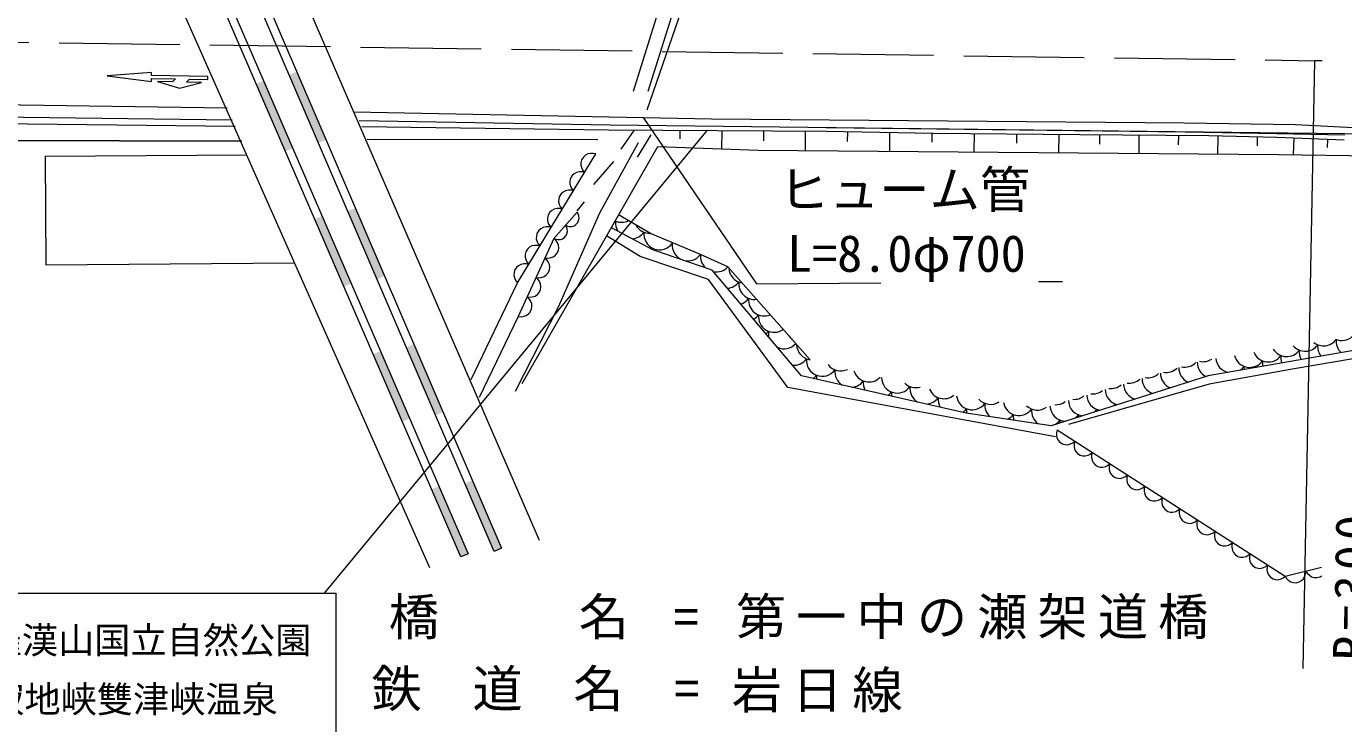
# Model space of a CAD drawing. Units: millimetres, scale not verified. Extents: x 360 to 640360, y 95650 to 455650.
# Drawn here: x 148426 to 213950, y 340353 to 375031 of the extents above; entities that cross this region are included whole.
import ezdxf
from ezdxf.enums import TextEntityAlignment as Align

# ---------------------------------------------------------------- set-up
doc = ezdxf.new("R2010")
doc.units = ezdxf.units.MM
doc.header["$LTSCALE"] = 1000
doc.linetypes.add('DASHED', pattern=[7.5, 6, -1.5])
for name, color, linetype, lineweight in [('S-BGD', 1, 'Continuous', 13), ('S-BGD-HTXT', 6, 'Continuous', 13), ('S-BMK', 2, 'DASHED', 13)]:
    doc.layers.add(name, color=color, linetype=linetype, lineweight=lineweight)
doc.styles.add('ＭＳ ゴシック', font='')
doc.styles.get('ＭＳ ゴシック').set_extended_font_data('MS Gothic')

msp = doc.modelspace()

# ---------------------------------------------------------------- hatches: boundary and pattern name
at = {"layer": 'S-BGD'}
for points in [[(161311, 368807), (159857, 372168), (160224, 372326), (161678, 368966)], [(161873, 372775), (163330, 369389), (162962, 369231), (161506, 372617)], [(164786, 366003), (166242, 362617), (165875, 362459), (164419, 365845)], [(164218, 362086), (162764, 365447), (163131, 365605), (164585, 362245)], [(167699, 359231), (169155, 355845), (168787, 355687), (167331, 359073)], [(167124, 355365), (165671, 358726), (166038, 358885), (167492, 355524)], [(170031, 348645), (168578, 352005), (168945, 352164), (170399, 348803)], [(170611, 352459), (172067, 349073), (171700, 348915), (170244, 352301)]]:
    msp.add_hatch(color=256, dxfattribs=at).paths.add_polyline_path(points)

# ---------------------------------------------------------------- linework, layer by layer
for p, q in [((173953, 349466), (154993, 393173)), ((148809, 392520), (168481, 348122)), ((171700, 348915), (152768, 392934)), ((153136, 393092), (172067, 349073)), ((170031, 348645), (151137, 392330)), ((151504, 392489), (170398, 348803)), ((154656, 372743), (152452, 372565)), ((152452, 372565), (154646, 372293)), ((154646, 372293), (154650, 372443)), ((154650, 372443), (155849, 372417)), ((154653, 372593), (154656, 372743)), ((157452, 372533), (154653, 372593)), ((155696, 372271), (154946, 372287)), ((154946, 372287), (156040, 371963)), ((155849, 372417), (155696, 372271)), ((156040, 371963), (157146, 372239)), ((156396, 372256), (156549, 372402)), ((157146, 372239), (156396, 372256)), ((156549, 372402), (157449, 372383)), ((157449, 372383), (157452, 372533)), ((158409, 370963), (132003, 371342)), ((132489, 370728), (158664, 370384)), ((133039, 370352), (158805, 370066)), ((164705, 370784), (182508, 370432)), ((177465, 370114), (164986, 370326)), ((182508, 370432), (206012, 370225)), ((206012, 370225), (211553, 370144)), ((182294, 369870), (163237, 346847)), ((177382, 369865), (165109, 370042)), ((188213, 369800), (177382, 369865)), ((228477, 369523), (177465, 370114)), ((178638, 369858), (178000, 368927)), ((178826, 368526), (179504, 369644)), ((180931, 369844), (180929, 369430)), ((183012, 369831), (183006, 368938)), ((185092, 369819), (185089, 369344)), ((187173, 369807), (187167, 368850)), ((206078, 369772), (188203, 369989)), ((193553, 369708), (188213, 369800)), ((189265, 369787), (189259, 369310)), ((191367, 369761), (191355, 368815)), ((193470, 369734), (193464, 369266)), ((200829, 369642), (193553, 369708)), ((195573, 369708), (195561, 368780)), ((197675, 369682), (197669, 369222)), ((199778, 369655), (199766, 368745)), ((207238, 369589), (200829, 369642)), ((201809, 369629), (201803, 369178)), ((203769, 369602), (203757, 368711)), ((205730, 369576), (205724, 369135)), ((210631, 369679), (206078, 369772)), ((210630, 369510), (207238, 369589)), ((213989, 369616), (210631, 369679)), ((159128, 369316), (132222, 369400)), ((132222, 369400), (159136, 369316)), ((165380, 369416), (176854, 369399)), ((173082, 357264), (179838, 369057)), ((179838, 369057), (184822, 368870)), ((207690, 369550), (207678, 368678)), ((209650, 369523), (209644, 369092)), ((213983, 369365), (210630, 369510)), ((211468, 369474), (211432, 368642)), ((213145, 369401), (213128, 369009)), ((159393, 368633), (149359, 368555)), ((149359, 368555), (149401, 363174)), ((172864, 362279), (176750, 368684)), ((176014, 368260), (176008, 368126)), ((176045, 368388), (176014, 368260)), ((176131, 368530), (176045, 368388)), ((176231, 368617), (176131, 368530)), ((176347, 368684), (176231, 368617)), ((176502, 368712), (176347, 368684)), ((176624, 368713), (176502, 368712)), ((176750, 368684), (176624, 368713)), ((177623, 368302), (176643, 367169)), ((184822, 368870), (210706, 368653)), ((210706, 368653), (221132, 368500)), ((175576, 367615), (175490, 367473)), ((175676, 367702), (175576, 367615)), ((175792, 367769), (175676, 367702)), ((175947, 367797), (175792, 367769)), ((176069, 367798), (175947, 367797)), ((176008, 368126), (176055, 367976)), ((176055, 367976), (176112, 367869)), ((176195, 367769), (176069, 367798)), ((176112, 367869), (176195, 367769)), ((175459, 367345), (175453, 367211)), ((175453, 367211), (175500, 367061)), ((175490, 367473), (175459, 367345)), ((175500, 367061), (175557, 366954)), ((175557, 366954), (175640, 366854)), ((174904, 366430), (174898, 366296)), ((174898, 366296), (174944, 366146)), ((174935, 366559), (174904, 366430)), ((175021, 366700), (174935, 366559)), ((175121, 366787), (175021, 366700)), ((175237, 366854), (175121, 366787)), ((175391, 366882), (175237, 366854)), ((175514, 366883), (175391, 366882)), ((175640, 366854), (175514, 366883)), ((176171, 366307), (175805, 365859)), ((174380, 365644), (174349, 365515)), ((174466, 365785), (174380, 365644)), ((174565, 365872), (174466, 365785)), ((174681, 365939), (174565, 365872)), ((175818, 365792), (174667, 364486)), ((174836, 365968), (174681, 365939)), ((174959, 365968), (174836, 365968)), ((174944, 366146), (175002, 366039)), ((175085, 365939), (174959, 365968)), ((175002, 366039), (175085, 365939)), ((175870, 365700), (175818, 365792)), ((175900, 365606), (175870, 365700)), ((179467, 364737), (177886, 365650)), ((174126, 365024), (174010, 364957)), ((174281, 365053), (174126, 365024)), ((174404, 365053), (174281, 365053)), ((174349, 365515), (174343, 365381)), ((174343, 365381), (174389, 365231)), ((174389, 365231), (174447, 365124)), ((174530, 365024), (174404, 365053)), ((174447, 365124), (174530, 365024)), ((175242, 365139), (175339, 365098)), ((175294, 365047), (175242, 365139)), ((175325, 364953), (175294, 365047)), ((175339, 365098), (175437, 365081)), ((175437, 365081), (175565, 365081)), ((175565, 365081), (175668, 365118)), ((175668, 365118), (175760, 365174)), ((175760, 365174), (175849, 365275)), ((175849, 365275), (175892, 365373)), ((175892, 365373), (175916, 365479)), ((175916, 365479), (175900, 365606)), ((179588, 363918), (177524, 365017)), ((174667, 364486), (172895, 360600)), ((173794, 364600), (173788, 364466)), ((173788, 364466), (173834, 364316)), ((173825, 364729), (173794, 364600)), ((173911, 364870), (173825, 364729)), ((174010, 364957), (173911, 364870)), ((174667, 364486), (174764, 364445)), ((174761, 364397), (174667, 364486)), ((174831, 364297), (174761, 364397)), ((174764, 364445), (174862, 364428)), ((174862, 364428), (174990, 364428)), ((174990, 364428), (175092, 364466)), ((175092, 364466), (175184, 364521)), ((175184, 364521), (175274, 364622)), ((175274, 364622), (175317, 364720)), ((175317, 364720), (175341, 364826)), ((175341, 364826), (175325, 364953)), ((178962, 363585), (177290, 364609)), ((181964, 363689), (179467, 364737)), ((173239, 363685), (173232, 363551)), ((173269, 363814), (173239, 363685)), ((173355, 363955), (173269, 363814)), ((173455, 364042), (173355, 363955)), ((173571, 364109), (173455, 364042)), ((173726, 364138), (173571, 364109)), ((173848, 364138), (173726, 364138)), ((173834, 364316), (173891, 364209)), ((173974, 364109), (173848, 364138)), ((173891, 364209), (173974, 364109)), ((174731, 363642), (174819, 363739)), ((174819, 363739), (174888, 363890)), ((174894, 364154), (174831, 364297)), ((174888, 363890), (174904, 364021)), ((174904, 364021), (174894, 364154)), ((182545, 362910), (179588, 363918)), ((183316, 363070), (181964, 363689)), ((149401, 363174), (161769, 363270)), ((172800, 363040), (172714, 362899)), ((172900, 363127), (172800, 363040)), ((173016, 363195), (172900, 363127)), ((173171, 363223), (173016, 363195)), ((173293, 363223), (173171, 363223)), ((173232, 363551), (173279, 363401)), ((173279, 363401), (173336, 363294)), ((173419, 363194), (173293, 363223)), ((173336, 363294), (173419, 363194)), ((174224, 363515), (174353, 363500)), ((174318, 363425), (174224, 363515)), ((174387, 363326), (174318, 363425)), ((174353, 363500), (174474, 363515)), ((174451, 363182), (174387, 363326)), ((174445, 362918), (174461, 363049)), ((174461, 363049), (174451, 363182)), ((174474, 363515), (174624, 363561)), ((174624, 363561), (174731, 363642)), ((182362, 362438), (178962, 363585)), ((187406, 358453), (183316, 363070)), ((172683, 362770), (172677, 362636)), ((172677, 362636), (172724, 362486)), ((172714, 362899), (172683, 362770)), ((172724, 362486), (172781, 362379)), ((172781, 362379), (172864, 362279)), ((173781, 362543), (173909, 362529)), ((173875, 362453), (173781, 362543)), ((173944, 362354), (173875, 362453)), ((173909, 362529), (174031, 362544)), ((174008, 362211), (173944, 362354)), ((174031, 362544), (174181, 362590)), ((174181, 362590), (174288, 362670)), ((174288, 362670), (174376, 362768)), ((174376, 362768), (174445, 362918)), ((186302, 357076), (182362, 362438)), ((186977, 357652), (182545, 362910)), ((170552, 357476), (172864, 362279)), ((173738, 361618), (173845, 361698)), ((173845, 361698), (173933, 361796)), ((173933, 361796), (174002, 361947)), ((174002, 361947), (174018, 362077)), ((174018, 362077), (174008, 362211)), ((173338, 361572), (173466, 361557)), ((173432, 361482), (173338, 361572)), ((173501, 361383), (173432, 361482)), ((173466, 361557), (173588, 361572)), ((173565, 361239), (173501, 361383)), ((173559, 360975), (173575, 361106)), ((173575, 361106), (173565, 361239)), ((173588, 361572), (173738, 361618)), ((172895, 360600), (170945, 356570)), ((172895, 360600), (173023, 360585)), ((173023, 360585), (173145, 360601)), ((173145, 360601), (173295, 360647)), ((173295, 360647), (173402, 360727)), ((173402, 360727), (173490, 360824)), ((173490, 360824), (173559, 360975)), ((218591, 359636), (207214, 357652)), ((215913, 358759), (211488, 357998)), ((211488, 357998), (207255, 357237)), ((195172, 355800), (186977, 357652)), ((207214, 357652), (199406, 355171)), ((207255, 357237), (200263, 355222)), ((199609, 354622), (186302, 357076)), ((199406, 355171), (195172, 355800)), ((199669, 354836), (199667, 354717)), ((199667, 354717), (199691, 354567)), ((199701, 354957), (199669, 354836)), ((199691, 354567), (199753, 354453)), ((199701, 354957), (211043, 347684)), ((199753, 354453), (199835, 354355)), ((199835, 354355), (199970, 354268)), ((199970, 354268), (200093, 354235)), ((200093, 354235), (200223, 354226)), ((200223, 354226), (200369, 354267)), ((200369, 354267), (200474, 354320)), ((200474, 354320), (200573, 354398)), ((200542, 354277), (200540, 354158)), ((200540, 354158), (200563, 354007)), ((200573, 354398), (200542, 354277)), ((200563, 354007), (200625, 353893)), ((200625, 353893), (200707, 353795)), ((201347, 353760), (201446, 353838)), ((201446, 353838), (201414, 353717)), ((200707, 353795), (200842, 353708)), ((200842, 353708), (200966, 353675)), ((200966, 353675), (201095, 353666)), ((201095, 353666), (201242, 353707)), ((201242, 353707), (201347, 353760)), ((201414, 353717), (201412, 353598)), ((201412, 353598), (201436, 353448)), ((201436, 353448), (201498, 353334)), ((201498, 353334), (201579, 353235)), ((201579, 353235), (201715, 353149)), ((202114, 353148), (202219, 353201)), ((202219, 353201), (202318, 353279)), ((202318, 353279), (202287, 353157)), ((201715, 353149), (201838, 353116)), ((201838, 353116), (201968, 353107)), ((201968, 353107), (202114, 353148)), ((202287, 353157), (202284, 353039)), ((202284, 353039), (202308, 352888)), ((202308, 352888), (202370, 352774)), ((202370, 352774), (202452, 352676)), ((202452, 352676), (202587, 352589)), ((202587, 352589), (202711, 352556)), ((202711, 352556), (202840, 352547)), ((202840, 352547), (202987, 352588)), ((202987, 352588), (203092, 352641)), ((203092, 352641), (203191, 352719)), ((203159, 352598), (203157, 352479)), ((203191, 352719), (203159, 352598)), ((203157, 352479), (203180, 352329)), ((203180, 352329), (203243, 352215)), ((203243, 352215), (203324, 352116)), ((203324, 352116), (203460, 352030)), ((203460, 352030), (203583, 351997)), ((203583, 351997), (203713, 351987)), ((203713, 351987), (203859, 352029)), ((203859, 352029), (203964, 352082)), ((203964, 352082), (204063, 352160)), ((204032, 352038), (204029, 351920)), ((204029, 351920), (204053, 351769)), ((204063, 352160), (204032, 352038)), ((204053, 351769), (204115, 351655)), ((204115, 351655), (204197, 351557)), ((204197, 351557), (204332, 351470)), ((204332, 351470), (204456, 351437)), ((204456, 351437), (204585, 351428)), ((204585, 351428), (204732, 351469)), ((204732, 351469), (204836, 351522)), ((204836, 351522), (204936, 351600)), ((204904, 351479), (204902, 351360)), ((204902, 351360), (204925, 351210)), ((204936, 351600), (204904, 351479)), ((204925, 351210), (204988, 351096)), ((204988, 351096), (205069, 350997)), ((205069, 350997), (205204, 350911)), ((205204, 350911), (205328, 350878)), ((205328, 350878), (205458, 350868)), ((205458, 350868), (205604, 350910)), ((205604, 350910), (205709, 350963)), ((205709, 350963), (205808, 351041)), ((205776, 350919), (205774, 350801)), ((205774, 350801), (205798, 350650)), ((205808, 351041), (205776, 350919)), ((205798, 350650), (205860, 350536)), ((205860, 350536), (205942, 350438)), ((205942, 350438), (206077, 350351)), ((206077, 350351), (206200, 350318)), ((206200, 350318), (206330, 350309)), ((206330, 350309), (206477, 350350)), ((206477, 350350), (206581, 350403)), ((206581, 350403), (206681, 350481)), ((206649, 350360), (206647, 350241)), ((206647, 350241), (206670, 350091)), ((206681, 350481), (206649, 350360)), ((206670, 350091), (206733, 349977)), ((206733, 349977), (206814, 349878)), ((207454, 349844), (207553, 349922)), ((207553, 349922), (207521, 349800)), ((206814, 349878), (206949, 349792)), ((206949, 349792), (207073, 349759)), ((207073, 349759), (207202, 349749)), ((207202, 349749), (207349, 349791)), ((207349, 349791), (207454, 349844)), ((207521, 349800), (207519, 349682)), ((207519, 349682), (207543, 349531)), ((207543, 349531), (207605, 349417)), ((207605, 349417), (207687, 349319)), ((207687, 349319), (207822, 349232)), ((208221, 349231), (208326, 349284)), ((208326, 349284), (208425, 349362)), ((208425, 349362), (208394, 349241)), ((170398, 348803), (170031, 348645)), ((172067, 349073), (171700, 348915)), ((207822, 349232), (207945, 349199)), ((207945, 349199), (208075, 349190)), ((208075, 349190), (208221, 349231)), ((208394, 349241), (208392, 349122)), ((208392, 349122), (208415, 348972)), ((208415, 348972), (208478, 348858)), ((208478, 348858), (208559, 348759)), ((208559, 348759), (208694, 348673)), ((208694, 348673), (208818, 348640)), ((208818, 348640), (208947, 348630)), ((208947, 348630), (209094, 348672)), ((209094, 348672), (209199, 348725)), ((209199, 348725), (209298, 348803)), ((209266, 348681), (209264, 348563)), ((209298, 348803), (209266, 348681)), ((209264, 348563), (209288, 348412)), ((209288, 348412), (209350, 348298)), ((209350, 348298), (209431, 348200)), ((209431, 348200), (209567, 348113)), ((209567, 348113), (209690, 348080)), ((209690, 348080), (209820, 348071)), ((209820, 348071), (209966, 348112)), ((209966, 348112), (210071, 348165)), ((210071, 348165), (210170, 348243)), ((210139, 348122), (210136, 348003)), ((210136, 348003), (210160, 347853)), ((210170, 348243), (210139, 348122)), ((211043, 347684), (212855, 348135)), ((212060, 347811), (212072, 347940)), ((212072, 347940), (212140, 347831)), ((210160, 347853), (210222, 347739)), ((210222, 347739), (210304, 347640)), ((210304, 347640), (210439, 347553)), ((210439, 347553), (210563, 347520)), ((210563, 347520), (210692, 347511)), ((210692, 347511), (210839, 347553)), ((210839, 347553), (210944, 347606)), ((210944, 347606), (211043, 347684)), ((211043, 347684), (211111, 347575)), ((211111, 347575), (211198, 347490)), ((211198, 347490), (211326, 347402)), ((211326, 347402), (211455, 347368)), ((211455, 347368), (211585, 347359)), ((211585, 347359), (211745, 347399)), ((211745, 347399), (211856, 347468)), ((211856, 347468), (211954, 347558)), ((211954, 347558), (212026, 347696)), ((212026, 347696), (212060, 347811)), ((212140, 347831), (212227, 347746)), ((212227, 347746), (212356, 347658)), ((212356, 347658), (212484, 347624)), ((212484, 347624), (212615, 347616)), ((212615, 347616), (212774, 347656)), ((212774, 347656), (212848, 347701)), ((145418, 346841), (163818, 346841)), ((163818, 346841), (163818, 337374))]:
    msp.add_line(p, q, dxfattribs=at)
at = {"layer": 'S-BGD', "linetype": 'DASHED'}
for p, q in [((180404, 377526), (178215, 370517)), ((181134, 377514), (178944, 370503)), ((181171, 376287), (179296, 370870)), ((211553, 370144), (222293, 369625)), ((178862, 369238), (176929, 365736)), ((176929, 365736), (174886, 361068)), ((174886, 361068), (172735, 356874))]:
    msp.add_line(p, q, dxfattribs=at)
at = {"layer": 'S-BGD'}
for centre, start, end in [((177109, 365800), 313.60474, 323.92224), ((178026, 366067), 246.58704, 296.49414), ((178517, 365250), 173.36914, 211.25623), ((179433, 365517), 207.44861, 272.52771), ((178517, 365250), 272.67041, 323.92224), ((179925, 364699), 173.36914, 323.92224), ((181332, 364149), 173.36914, 249.9032), ((181332, 364149), 252.45972, 323.92224), ((182740, 363598), 173.36914, 227.26978), ((182740, 363598), 260.81799, 317.47205), ((184148, 363048), 182.61743, 260.46069), ((183232, 362781), 275.74194, 323.92224), ((184639, 362230), 173.36914, 277.84436), ((183723, 361963), 288.33362, 323.92224), ((185131, 361412), 173.36914, 292.17725), ((184215, 361145), 299.88733, 323.92224), ((185622, 360595), 173.36914, 305.32202), ((184706, 360327), 311.02832, 323.92224), ((186114, 359777), 173.36914, 195.33325), ((186114, 359777), 244.91296, 318.1394), ((187030, 360044), 213.2948, 229.78333), ((187521, 359226), 181.57336, 261.50476), ((212031, 359655), 221.2998, 323.92224), ((212946, 359923), 232.16443, 323.92224), ((213438, 359105), 173.36914, 217.50037), ((213863, 360190), 245.47095, 312.96973), ((214354, 359372), 173.36914, 226.71558), ((186606, 358959), 264.53284, 323.92224), ((188013, 358408), 173.36914, 323.92224), ((206959, 359135), 257.18005, 303.12097), ((208367, 358585), 185.22546, 257.27783), ((209282, 358852), 193.83899, 323.92224), ((210199, 359120), 202.55945, 323.92224), ((211114, 359388), 211.60999, 323.92224), ((211606, 358570), 173.36914, 200.93628), ((212522, 358837), 173.36914, 209.00891), ((188929, 358676), 216.80615, 295.88184), ((189421, 357858), 173.36914, 238.52209), ((190337, 358126), 197.14697, 315.54102), ((205619, 357782), 179.4574, 248.64197), ((205127, 358600), 259.21277, 314.1488), ((206534, 358050), 178.94922, 246.10999), ((206043, 358868), 258.17981, 315.18188), ((207450, 358317), 178.43958, 243.69861), ((208367, 358585), 302.51013, 323.92224), ((209774, 358034), 173.36914, 185.28662), ((210690, 358302), 173.36914, 193.08142), ((187097, 358141), 307.14368, 323.92224), ((188504, 357590), 173.36914, 188.02844), ((189421, 357858), 276.00891, 323.92224), ((190828, 357308), 173.36914, 208.34106), ((191744, 357575), 180.99731, 323.92224), ((192660, 357843), 225.94653, 286.74146), ((193152, 357025), 173.36914, 240.9248), ((202379, 357797), 262.55457, 310.80713), ((203787, 357247), 180.4696, 254.18164), ((203295, 358065), 261.39478, 311.9668), ((204702, 357515), 179.96411, 251.32043), ((204211, 358332), 260.28284, 313.07874), ((190828, 357308), 306.18994, 323.92224), ((192236, 356757), 173.36914, 188.80493), ((193152, 357025), 273.60632, 323.92224), ((194068, 357292), 203.45911, 309.22888), ((194559, 356475), 173.36914, 209.30884), ((195475, 356742), 186.48315, 323.92224), ((196391, 357010), 221.38281, 302.75635), ((200547, 357262), 265.04797, 308.3136), ((201954, 356712), 181.47656, 260.69141), ((201463, 357530), 263.76917, 309.59241), ((202870, 356979), 180.97375, 257.27808), ((194559, 356475), 305.22217, 323.92224), ((195967, 355924), 173.36914, 189.44238), ((196883, 356192), 173.36914, 226.44226), ((197799, 356459), 190.08203, 323.92224), ((198715, 356727), 226.1814, 305.51001), ((199207, 355909), 173.36914, 235.28223), ((200122, 356177), 182.47888, 269.18103), ((199631, 356994), 266.40332, 306.95825), ((201039, 356444), 181.97827, 264.56311), ((201039, 356444), 310.68347, 323.92224), ((201954, 356712), 314.5553, 323.92224), ((196883, 356192), 296.67139, 323.92224), ((198291, 355641), 173.36914, 194.25), ((199207, 355909), 299.88403, 323.92224), ((200614, 355359), 173.36914, 183.76428), ((200122, 356177), 306.06567, 323.92224), ((201530, 355626), 173.36914, 182.07312)]:
    msp.add_arc(centre, 781, start, end, dxfattribs=at)
at = {"layer": 'S-BGD-HTXT'}
for p, q in [((212507, 373324), (211922, 343100)), ((179111, 370499), (184737, 362222)), ((184737, 362222), (190933, 362273)), ((198766, 362338), (199972, 362348))]:
    msp.add_line(p, q, dxfattribs=at)
at = {"layer": 'S-BMK'}
msp.add_line((127557, 374534), (212507, 373324), dxfattribs=at)
msp.add_arc((201748, 73517), 300000, 86.44193, 87.94477, dxfattribs=at)

# ---------------------------------------------------------------- texts
at = {"layer": 'S-BGD', "style": 'ＭＳ ゴシック'}
for s, p in [('羅漢山国立自然公園', (146401, 343446)), ('寂地峡雙津峡温泉', (146529, 340511))]:
    msp.add_text(s, height=1320, dxfattribs=at).set_placement(p, align=Align.BOTTOM_LEFT)
at = {"layer": 'S-BGD', "char_height": 1833, "attachment_point": 7, "style": 'ＭＳ ゴシック'}
for s, insert in [('\\T1.26;橋\u3000\u3000名\\~=', (166450, 344542)), ('\\T1.2;第一中の瀬架道橋', (183720, 344554)), ('\\T1.34;鉄\\~道\\~名\\~=', (165591, 340971)), ('\\T1.2;岩日線', (183514, 340906))]:
    msp.add_mtext(s, dxfattribs=dict(at, insert=insert))
at = {"layer": 'S-BGD-HTXT', "style": 'ＭＳ ゴシック'}
for s, p in [('ヒューム管', (185855, 365448)), ('L=8.0φ700', (186266, 362273))]:
    msp.add_text(s, height=1833, dxfattribs=at).set_placement(p, align=Align.BOTTOM_LEFT)
at = {"layer": 'S-BGD-HTXT', "insert": (215274, 343479), "char_height": 1833, "attachment_point": 7, "rotation": 89, "style": 'ＭＳ ゴシック'}
msp.add_mtext('\\T1.2;R=300', dxfattribs=at)

doc.saveas('drawing.dxf')
